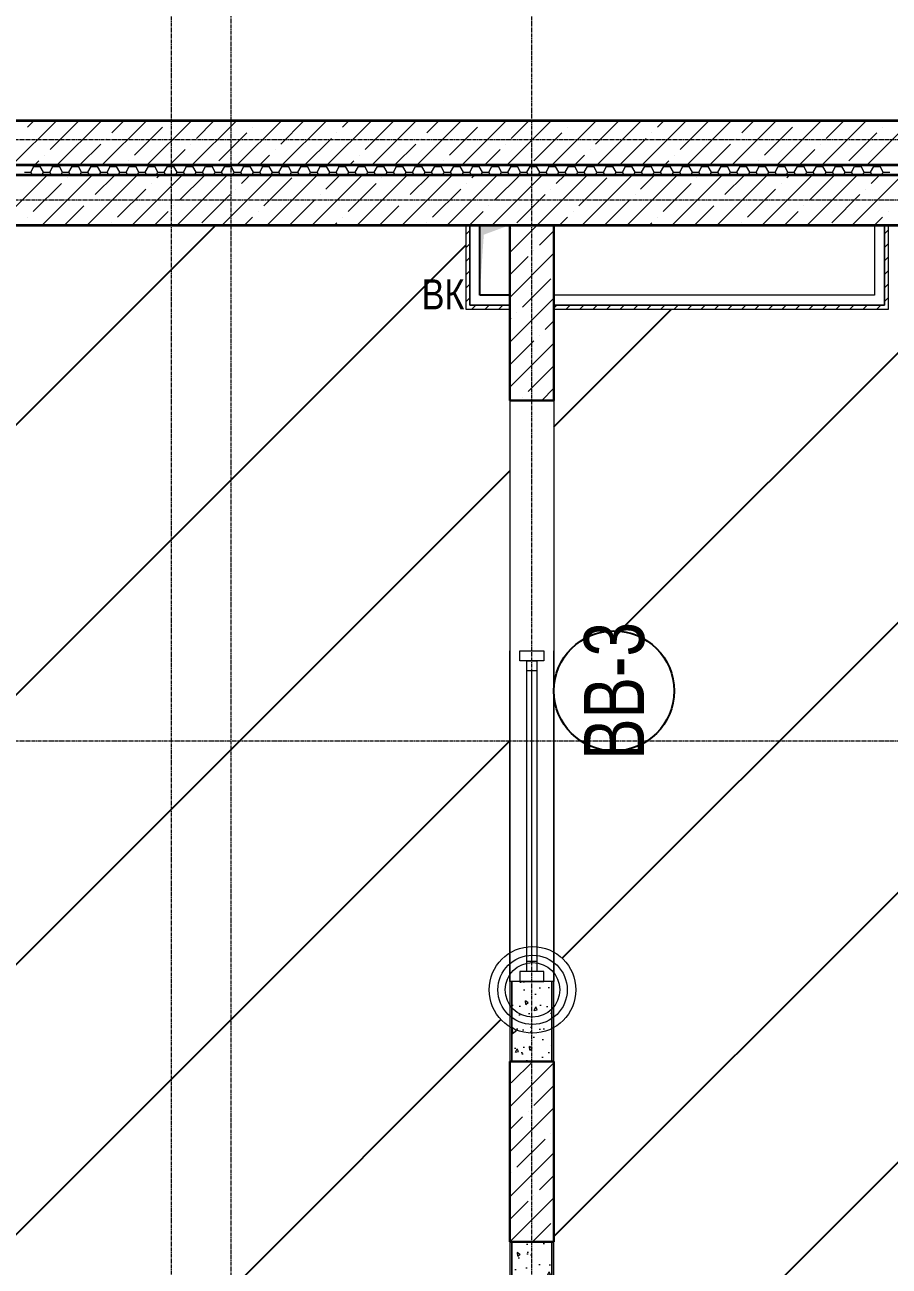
# Model space of a CAD drawing. Header units: millimetres. Extents: x 538266 to 1167394, y 114608 to 637157.
# Drawn here: x 834508 to 838821, y 180992 to 187188 of the extents above; entities that cross this region are included whole.
import ezdxf
from ezdxf.enums import TextEntityAlignment as Align

# ---------------------------------------------------------------- set-up
doc = ezdxf.new("R2010")
doc.units = ezdxf.units.MM
doc.linetypes.add('CENTER2', pattern=[28.575, 19.05, -3.175, 3.175, -3.175])
doc.linetypes.add('HIDDEN2', pattern=[4.7625, 3.175, -1.5875])
doc.layers.get('Defpoints').update_dxf_attribs({"color": 140})
for name, color, linetype, lineweight in [('АР_Витраж', 4, 'Continuous', 13), ('АР_Витраж марка', 140, 'Continuous', 9), ('АР_Колонны', 70, 'Continuous', 30), ('АР_Стены ГКЛ', 1, 'Continuous', 15), ('АР_Стены ЖБ', 7, 'Continuous', 35), ('АР_Стены ПЕНОблок', 52, 'Continuous', 20), ('АР_Стены_дефшов', 4, 'Continuous', 0), ('АР_Тонкая', 254, 'Continuous', 5), ('АР_Штриховка', 8, 'Continuous', 0), ('ВК_Шахты', 5, 'Continuous', 9)]:
    doc.layers.add(name, color=color, linetype=linetype, lineweight=lineweight)
doc.layers.add('АР_Делит', color=120, linetype='Continuous', lineweight=0, plot=False)
doc.layers.add('РД_Проем', color=230, linetype='Continuous', lineweight=0, plot=False)
doc.layers.add('РД_Витраж_вн', color=7, linetype='Continuous', true_color=0x148aff)
doc.layers.add('РД_Оси_100', color=7, linetype='Continuous', lineweight=0, true_color=0x525252)
doc.layers.add('РД_проем_инж перемыч_фахверк', color=7, linetype='Continuous', lineweight=18, true_color=0xff1f1f)
doc.layers.add('ФВ-5', color=7, linetype='Continuous')
doc.styles.add('Arial_09', font='ARIALN.TTF', dxfattribs={"width": 0.9})
doc.styles.add('style1', font='ARIALN.TTF')
pattern_1 = [(45, (602274.53, 0), (-33.67596, 33.67596), [])]

# ---------------------------------------------------------------- blocks, each defined once
blk = doc.blocks.new('МаркаВитража1')
at = {"layer": 'Defpoints'}
blk.add_circle((0, 0), 3, dxfattribs=at)
at = {"color": 0, "linetype": 'ByBlock', "lineweight": -2, "style": 'Arial_09', "width": 0.9}
blk.add_attdef('АР-ОКНО:НАИМЕНОВАНИЕ', text='', height=3, dxfattribs=at).set_placement((0, 0), align=Align.MIDDLE)
blk = doc.blocks.new('2_этаж')
at = {"layer": 'АР_Стены ГКЛ', "linetype": 'Continuous', "lineweight": 0, "true_color": 0x000000}
h = blk.add_hatch(dxfattribs=at)
h.set_pattern_fill('ANSI31', color=18, scale=15, style=0)
h.set_pattern_definition([(45, (602274.53, 0), (-33.67596, 33.67596), [])])
h.paths.add_polyline_path([(680343.6, 185768.2), (680363.6, 185788.2), (680363.6, 186188.1), (680343.6, 186188.1)], flags=0)
h = blk.add_hatch(dxfattribs=at)
h.set_pattern_fill('ANSI31', color=18, scale=15, angle=-360, style=0)
h.set_pattern_definition([(45, (602274.53, 3e-11), (-33.67596, 33.67596), [])])
h.paths.add_polyline_path([(682453.6, 186188.2), (682433.6, 186188.2), (682433.6, 185788.2), (682453.6, 185768.2)], flags=0)
h = blk.add_hatch(dxfattribs=at)
h.set_pattern_fill('ANSI31', color=18, scale=15, angle=360, style=0)
h.set_pattern_definition(pattern_1)
h.paths.add_polyline_path([(680563.6, 185768.2), (680563.6, 185788.2), (680363.6, 185788.2), (680343.6, 185768.2)], flags=0)
h = blk.add_hatch(dxfattribs=at)
h.set_pattern_fill('ANSI31', color=18, scale=15, angle=360, style=0)
h.set_pattern_definition(pattern_1)
h.paths.add_polyline_path([(682453.6, 185768.2), (682433.6, 185788.2), (680783.6, 185788.2), (680783.6, 185768.2)], flags=0)
at = {"layer": 'АР_Штриховка', "linetype": 'Continuous', "lineweight": 0, "true_color": 0x000000}
h = blk.add_hatch(dxfattribs=at)
h.set_pattern_fill('AR-CONC', color=18, angle=45, style=0)
h.set_pattern_definition([(95, (602274.53, 3e-11), (140.09465, 117.55338), [19.05, -209.55]), (40, (602274.53, 3e-11), (-160.01845, 110.17673), [15.24, -167.64058]), (145.45144, (602286.2, 9.8), (-19.9238, 227.7301), [16.19001, -178.09024]), (91.1842, (602238.6, 35.92), (221.41024, 161.95341), [28.575, -314.325]), (141.63556, (602257.06, 49.42), (-7.08662, 342.82676), [24.28502, -267.1356]), (36.18415, (602238.6, 35.92), (-7.0866, 342.82676), [22.85997, -251.45973]), (66, (602265.55, 44.9), (179.51998, 34.89515), [19.05, -209.55]), (11, (602265.55, 44.9), (-86.53993, 173.9412), [15.24, -167.64]), (116.45145, (602280.51, 47.81), (92.98005, 208.83634), [16.19001, -178.08994]), (82.5, (602274.53, 3e-11), (-57.60547, 61.973414), [0, -165.608, 0, -170.18, 0, -168.275]), (52.5, (602274.53, 3e-11), (-23.589727, 118.087), [0, -97.028, 0, -161.798, 0, -64.135]), (12.5, (602234.48, -40.05), (99.927863, 91.826196), [0, -63.5, 0, -198.12, 0, -262.89]), (2.5, (602216.52, -58.01), (86.763904, 122.72239), [0, -82.55, 0, -131.572, 0, -186.69])])
h.paths.add_polyline_path([(680573.6, 182013.2), (680773.6, 182013.2), (680773.6, 182413.2), (680573.6, 182413.2)], flags=0)
h.paths.add_polyline_path([(680573.6, 185313.2), (680773.6, 185313.2), (680773.6, 185314.2), (680573.6, 185314.2)], flags=0)
h = blk.add_hatch(dxfattribs=at)
h.set_pattern_fill('AR-CONC', color=18, angle=45, style=0)
h.set_pattern_definition([(95, (602274.53, -3e-11), (140.09465, 117.55338), [19.05, -209.55]), (40, (602274.53, -3e-11), (-160.01845, 110.17673), [15.24, -167.64058]), (145.45144, (602286.2, 9.8), (-19.9238, 227.7301), [16.19001, -178.09024]), (91.1842, (602238.6, 35.92), (221.41024, 161.95341), [28.575, -314.325]), (141.63556, (602257.06, 49.42), (-7.0866, 342.82676), [24.28502, -267.1356]), (36.18415, (602238.6, 35.92), (-7.0866, 342.82676), [22.85997, -251.45973]), (66, (602265.55, 44.9), (179.51998, 34.89515), [19.05, -209.55]), (11, (602265.55, 44.9), (-86.53993, 173.9412), [15.24, -167.64]), (116.45145, (602280.51, 47.81), (92.98005, 208.83634), [16.19001, -178.08994]), (82.5, (602274.53, -3e-11), (-57.60547, 61.973414), [0, -165.608, 0, -170.18, 0, -168.275]), (52.5, (602274.53, -3e-11), (-23.589727, 118.087), [0, -97.028, 0, -161.798, 0, -64.135]), (12.5, (602234.48, -40.05), (99.927863, 91.826196), [0, -63.5, 0, -198.12, 0, -262.89]), (2.5, (602216.52, -58.01), (86.763904, 122.72239), [0, -82.55, 0, -131.572, 0, -186.69])])
h.paths.add_polyline_path([(680573.6, 177613.2), (680773.6, 177613.2), (680773.6, 181113.2), (680573.6, 181113.2)], flags=0)
at = {"color": 18, "linetype": 'Continuous', "true_color": 0x000000}
for p, q in [((680413.6, 185838.2), (680413.6, 186188.2)), ((680413.6, 186188.2), (680563.6, 186188.2)), ((680413.6, 185838.2), (680413.6, 186188.2)), ((680413.6, 186188.2), (680563.6, 186188.2)), ((680563.6, 186188.2), (680563.6, 185838.2)), ((680563.6, 186188.2), (680563.6, 185838.2)), ((680563.6, 185838.2), (680413.6, 185838.2)), ((680563.6, 185838.2), (680413.6, 185838.2))]:
    blk.add_line(p, q, dxfattribs=at)
blk.add_solid([(680413.6, 185838.2), (680413.6, 186188.2), (680433.8, 186140.4), (680563.6, 186188.2)], dxfattribs=at)
blk.add_solid([(680413.6, 185838.2), (680413.6, 186188.2), (680433.8, 186140.4), (680563.6, 186188.2)], dxfattribs=at)
at = {"layer": 'АР_Витраж', "color": 18, "linetype": 'Continuous', "lineweight": 5, "true_color": 0x000000}
for p, q in [((680563.6, 182413.2), (680563.6, 184063.2)), ((680783.6, 182413.2), (680783.6, 184063.2))]:
    blk.add_line(p, q, dxfattribs=at)
at = {"layer": 'АР_Витраж', "color": 18, "linetype": 'Continuous', "lineweight": 15, "true_color": 0x000000}
for p, q in [((680698.6, 183963.2), (680648.6, 183963.2)), ((680673.6, 182513.2), (680673.6, 183963.2)), ((680698.6, 182513.2), (680648.6, 182513.2))]:
    blk.add_line(p, q, dxfattribs=at)
for points in [[(680613.6, 184013.2), (680613.6, 184063.2), (680733.6, 184063.2), (680733.6, 184013.2)], [(680698.6, 182463.2), (680648.6, 182463.2), (680648.6, 184013.2), (680698.6, 184013.2)], [(680613.6, 182463.2), (680613.6, 182413.2), (680733.6, 182413.2), (680733.6, 182463.2)]]:
    blk.add_lwpolyline(points, close=True, dxfattribs=at)
at = {"layer": 'АР_Делит', "color": 18, "true_color": 0x000000}
for radius in [216.3, 173, 136.2]:
    blk.add_circle((680677, 182371.3), radius, dxfattribs=at)
at = {"layer": 'АР_Колонны', "color": 18, "linetype": 'HIDDEN2', "lineweight": 25, "true_color": 0x000000}
for p, q in [((680563.6, 186188.2), (680783.6, 186188.2)), ((680563.6, 185313.2), (680563.6, 186188.2)), ((680783.6, 186188.2), (680783.6, 185313.2)), ((680783.6, 185313.2), (680563.6, 185313.2)), ((680563.6, 182013.2), (680783.6, 182013.2)), ((680563.6, 181113.2), (680563.6, 182013.2)), ((680783.6, 182013.2), (680783.6, 181113.2)), ((680783.6, 181113.2), (680563.6, 181113.2))]:
    blk.add_line(p, q, dxfattribs=at)
at = {"layer": 'АР_Колонны', "color": 18, "linetype": 'Continuous', "lineweight": 15, "true_color": 0x000000}
for p, q in [((680783.6, 186188.2), (680563.6, 186188.2)), ((680563.6, 186188.2), (680563.6, 185313.2)), ((680783.6, 186188.2), (680563.6, 186188.2)), ((680563.6, 186188.2), (680563.6, 185313.2)), ((680783.6, 185313.2), (680783.6, 186188.2)), ((680783.6, 185313.2), (680783.6, 186188.2)), ((680563.6, 185313.2), (680783.6, 185313.2)), ((680563.6, 185313.2), (680783.6, 185313.2)), ((680783.6, 182013.2), (680563.6, 182013.2)), ((680563.6, 182013.2), (680563.6, 181113.2)), ((680783.6, 182013.2), (680563.6, 182013.2)), ((680563.6, 182013.2), (680563.6, 181113.2)), ((680783.6, 181113.2), (680783.6, 182013.2)), ((680783.6, 181113.2), (680783.6, 182013.2)), ((680563.6, 181113.2), (680783.6, 181113.2)), ((680563.6, 181113.2), (680783.6, 181113.2))]:
    blk.add_line(p, q, dxfattribs=at)
at = {"layer": 'АР_Стены ГКЛ', "color": 18, "linetype": 'Continuous', "lineweight": 5, "true_color": 0x000000}
for p, q in [((680363.6, 186188.1), (680343.6, 186188.1)), ((680343.6, 186188.1), (680343.6, 185768.2)), ((680413.6, 186188.1), (680363.6, 186188.1)), ((680363.6, 186188.1), (680363.6, 185788.2)), ((680363.6, 185788.2), (680363.6, 186188.1)), ((680413.6, 185838.2), (680413.6, 186188.1)), ((682433.6, 186188.2), (682383.6, 186188.2)), ((682383.6, 186188.2), (682383.6, 185838.2)), ((682433.6, 185788.2), (682433.6, 186188.2)), ((682453.6, 186188.2), (682433.6, 186188.2)), ((682433.6, 186188.2), (682433.6, 185788.2)), ((682453.6, 185768.2), (682453.6, 186188.2)), ((680563.6, 185838.2), (680413.6, 185838.2)), ((680563.6, 185788.2), (680563.6, 185838.2)), ((682383.6, 185838.2), (680783.6, 185838.2)), ((680783.6, 185838.2), (680783.6, 185788.2)), ((680343.6, 185768.2), (680563.6, 185768.2)), ((680363.6, 185788.2), (680563.6, 185788.2)), ((680563.6, 185788.2), (680363.6, 185788.2)), ((680563.6, 185768.2), (680563.6, 185788.2)), ((680783.6, 185788.2), (682433.6, 185788.2)), ((682433.6, 185788.2), (680783.6, 185788.2)), ((680783.6, 185788.2), (680783.6, 185768.2)), ((680783.6, 185768.2), (682453.6, 185768.2))]:
    blk.add_line(p, q, dxfattribs=at)
at = {"layer": 'АР_Стены ЖБ', "color": 18, "linetype": 'Continuous', "lineweight": 35, "true_color": 0x000000}
for p, q in [((685378.6, 186708.2), (672773.6, 186708.2)), ((672773.6, 186488.2), (685598.6, 186488.2)), ((685648.6, 186438.2), (672773.6, 186438.2)), ((672773.6, 186188.2), (685898.6, 186188.2))]:
    blk.add_line(p, q, dxfattribs=at)
at = {"layer": 'АР_Стены ЖБ', "color": 18, "linetype": 'Continuous', "lineweight": 30, "true_color": 0x000000}
for p, q in [((680783.6, 186188.2), (680563.6, 186188.2)), ((680563.6, 186188.2), (680563.6, 185313.2)), ((680783.6, 185313.2), (680783.6, 186188.2)), ((680563.6, 185313.2), (680783.6, 185313.2)), ((680783.6, 182013.2), (680563.6, 182013.2)), ((680563.6, 182013.2), (680563.6, 181113.2)), ((680783.6, 181113.2), (680783.6, 182013.2)), ((680563.6, 181113.2), (680783.6, 181113.2))]:
    blk.add_line(p, q, dxfattribs=at)
at = {"layer": 'АР_Стены ПЕНОблок', "color": 18, "linetype": 'Continuous', "lineweight": 20, "true_color": 0x000000}
for p, q in [((680773.6, 185314.2), (680573.6, 185314.2)), ((680573.6, 185314.2), (680573.6, 185313.2)), ((680573.6, 185313.2), (680773.6, 185313.2)), ((680773.6, 185313.2), (680773.6, 185314.2)), ((680773.6, 182413.2), (680573.6, 182413.2)), ((680573.6, 182413.2), (680573.6, 182013.2)), ((680773.6, 182013.2), (680773.6, 182413.2)), ((680573.6, 182013.2), (680773.6, 182013.2)), ((680773.6, 181113.2), (680573.6, 181113.2)), ((680573.6, 181113.2), (680573.6, 177613.2)), ((680773.6, 177613.2), (680773.6, 181113.2))]:
    blk.add_line(p, q, dxfattribs=at)
at = {"layer": 'АР_Стены_дефшов', "color": 18, "linetype": 'Continuous', "lineweight": 0, "true_color": 0x000000}
for p, q in [((685598.6, 186488.2), (672973.6, 186488.2)), ((672973.6, 186438.2), (685648.6, 186438.2))]:
    blk.add_line(p, q, dxfattribs=at)
at = {"layer": 'АР_Тонкая', "color": 18, "linetype": 'Continuous', "lineweight": 0, "true_color": 0x000000}
for p, q in [((680573.6, 185314.2), (680563.6, 185314.2)), ((680563.6, 185314.2), (680563.6, 185313.2)), ((680563.6, 185313.2), (680573.6, 185313.2)), ((680573.6, 185313.2), (680573.6, 185314.2)), ((680783.6, 185314.2), (680773.6, 185314.2)), ((680773.6, 185314.2), (680773.6, 185313.2)), ((680773.6, 185313.2), (680783.6, 185313.2)), ((680783.6, 185313.2), (680783.6, 185314.2)), ((680573.6, 182413.2), (680563.6, 182413.2)), ((680563.6, 182413.2), (680563.6, 182013.2)), ((680573.6, 182013.2), (680573.6, 182413.2)), ((680783.6, 182413.2), (680773.6, 182413.2)), ((680773.6, 182413.2), (680773.6, 182013.2)), ((680783.6, 182013.2), (680783.6, 182413.2)), ((680563.6, 182013.2), (680573.6, 182013.2)), ((680773.6, 182013.2), (680783.6, 182013.2)), ((680573.6, 181113.2), (680563.6, 181113.2)), ((680563.6, 181113.2), (680563.6, 177613.2)), ((680573.6, 177613.2), (680573.6, 181113.2)), ((680783.6, 181113.2), (680773.6, 181113.2)), ((680773.6, 181113.2), (680773.6, 177613.2)), ((680783.6, 177613.2), (680783.6, 181113.2))]:
    blk.add_line(p, q, dxfattribs=at)
at = {"layer": 'АР_Штриховка', "color": 18, "linetype": 'Continuous', "lineweight": 5, "true_color": 0x000000}
for p, q in [((678081.1, 186488.2), (678301.1, 186708.2)), ((678157.7, 186677.1), (678188.9, 186708.2)), ((678269.9, 186564.8), (678410.3, 186705.1)), ((678305.6, 186488.2), (678525.6, 186708.2)), ((678530.1, 186488.2), (678750.1, 186708.2)), ((678578.6, 186649), (678637.9, 186708.2)), ((678754.6, 186488.2), (678974.6, 186708.2)), ((678859.3, 186705.1), (678859.3, 186705.1)), ((678979.1, 186488.2), (679199.1, 186708.2)), ((678999.6, 186620.9), (679086.9, 186708.2)), ((679203.7, 186488.2), (679423.7, 186708.2)), ((679308.3, 186705.1), (679311.4, 186708.2)), ((679420.5, 186592.9), (679535.9, 186708.2)), ((679428.2, 186488.2), (679648.2, 186708.2)), ((679652.7, 186488.2), (679872.7, 186708.2)), ((679729.2, 186677.1), (679760.4, 186708.2)), ((679841.5, 186564.8), (679981.8, 186705.1)), ((679877.2, 186488.2), (680097.2, 186708.2)), ((680101.7, 186488.2), (680321.7, 186708.2)), ((680150.2, 186649), (680209.4, 186708.2)), ((680326.2, 186488.2), (680546.2, 186708.2)), ((680430.8, 186705.1), (680430.8, 186705.1)), ((680550.7, 186488.2), (680770.7, 186708.2)), ((680571.1, 186620.9), (680658.4, 186708.2)), ((680775.2, 186488.2), (680995.2, 186708.2)), ((680879.8, 186705.1), (680882.9, 186708.2)), ((680992.1, 186592.9), (681107.5, 186708.2)), ((680999.7, 186488.2), (681219.7, 186708.2)), ((681224.2, 186488.2), (681444.2, 186708.2)), ((681300.8, 186677.1), (681332, 186708.2)), ((681413, 186564.8), (681553.4, 186705.1)), ((681448.7, 186488.2), (681668.7, 186708.2)), ((681673.2, 186488.2), (681893.2, 186708.2)), ((681721.7, 186649), (681781, 186708.2)), ((681897.7, 186488.2), (682117.7, 186708.2)), ((682002.4, 186705.1), (682002.4, 186705.1)), ((682122.2, 186488.2), (682342.2, 186708.2)), ((682142.7, 186620.9), (682230, 186708.2)), ((682346.7, 186488.2), (682566.7, 186708.2)), ((682451.4, 186705.1), (682454.5, 186708.2)), ((678550.6, 186620.9), (678550.6, 186620.9)), ((678690.9, 186536.8), (678831.2, 186677.1)), ((679111.8, 186508.7), (679252.2, 186649)), ((679280.2, 186677.1), (679280.2, 186677.1)), ((679540.4, 186488.2), (679673.1, 186620.9)), ((679701.2, 186649), (679701.2, 186649)), ((680122.1, 186620.9), (680122.1, 186620.9)), ((680262.4, 186536.8), (680402.8, 186677.1)), ((680683.4, 186508.7), (680823.7, 186649)), ((680851.8, 186677.1), (680851.8, 186677.1)), ((681112, 186488.2), (681244.7, 186620.9)), ((681272.7, 186649), (681272.7, 186649)), ((681693.7, 186620.9), (681693.7, 186620.9)), ((681834, 186536.8), (681974.3, 186677.1)), ((682254.9, 186508.7), (682395.3, 186649)), ((682423.3, 186677.1), (682423.3, 186677.1)), ((678417.9, 186488.2), (678522.5, 186592.9)), ((678866.9, 186488.2), (678943.5, 186564.8)), ((678971.5, 186592.9), (678971.5, 186592.9)), ((679392.5, 186564.8), (679392.5, 186564.8)), ((679989.4, 186488.2), (680094.1, 186592.9)), ((680438.4, 186488.2), (680515, 186564.8)), ((680543.1, 186592.9), (680543.1, 186592.9)), ((680964, 186564.8), (680964, 186564.8)), ((681561, 186488.2), (681665.6, 186592.9)), ((682010, 186488.2), (682086.6, 186564.8)), ((682114.6, 186592.9), (682114.6, 186592.9)), ((678193.4, 186488.2), (678213.8, 186508.7)), ((678241.9, 186536.8), (678241.9, 186536.8)), ((678662.8, 186508.7), (678662.8, 186508.7)), ((679315.9, 186488.2), (679364.4, 186536.8)), ((679764.9, 186488.2), (679785.4, 186508.7)), ((679813.4, 186536.8), (679813.4, 186536.8)), ((680234.4, 186508.7), (680234.4, 186508.7)), ((680887.5, 186488.2), (680936, 186536.8)), ((681336.5, 186488.2), (681356.9, 186508.7)), ((681385, 186536.8), (681385, 186536.8)), ((681805.9, 186508.7), (681805.9, 186508.7)), ((678005.6, 186188.2), (678255.6, 186438.2)), ((678230.1, 186188.2), (678480.1, 186438.2)), ((678454.6, 186188.2), (678704.6, 186438.2)), ((678494.5, 186340.3), (678592.4, 186438.2)), ((678679.1, 186188.2), (678929.1, 186438.2)), ((678803.1, 186424.5), (678816.9, 186438.2)), ((678903.7, 186188.2), (679153.7, 186438.2)), ((678915.4, 186312.3), (679041.4, 186438.2)), ((679128.2, 186188.2), (679378.2, 186438.2)), ((679224.1, 186396.4), (679265.9, 186438.2)), ((679352.7, 186188.2), (679602.7, 186438.2)), ((679577.2, 186188.2), (679827.2, 186438.2)), ((679645, 186368.4), (679714.9, 186438.2)), ((679801.7, 186188.2), (680051.7, 186438.2)), ((680026.2, 186188.2), (680276.2, 186438.2)), ((680066, 186340.3), (680163.9, 186438.2)), ((680250.7, 186188.2), (680500.7, 186438.2)), ((680374.7, 186424.5), (680388.4, 186438.2)), ((680475.2, 186188.2), (680725.2, 186438.2)), ((680486.9, 186312.3), (680612.9, 186438.2)), ((680699.7, 186188.2), (680949.7, 186438.2)), ((680795.6, 186396.4), (680837.5, 186438.2)), ((680924.2, 186188.2), (681174.2, 186438.2)), ((681148.7, 186188.2), (681398.7, 186438.2)), ((681216.6, 186368.4), (681286.5, 186438.2)), ((681373.2, 186188.2), (681623.2, 186438.2)), ((681597.7, 186188.2), (681847.7, 186438.2)), ((681637.5, 186340.3), (681735.5, 186438.2)), ((681822.2, 186188.2), (682072.2, 186438.2)), ((681946.2, 186424.5), (681960, 186438.2)), ((682046.7, 186188.2), (682296.7, 186438.2)), ((682058.5, 186312.3), (682184.5, 186438.2)), ((682271.3, 186188.2), (682521.3, 186438.2)), ((682367.2, 186396.4), (682409, 186438.2)), ((678185.8, 186256.1), (678326.1, 186396.4)), ((678354.1, 186424.5), (678354.1, 186424.5)), ((678775.1, 186396.4), (678775.1, 186396.4)), ((679336.4, 186284.2), (679476.7, 186424.5)), ((679757.3, 186256.1), (679897.6, 186396.4)), ((679925.7, 186424.5), (679925.7, 186424.5)), ((680346.6, 186396.4), (680346.6, 186396.4)), ((680907.9, 186284.2), (681048.2, 186424.5)), ((681328.8, 186256.1), (681469.2, 186396.4)), ((681497.2, 186424.5), (681497.2, 186424.5)), ((681918.2, 186396.4), (681918.2, 186396.4)), ((678466.4, 186312.3), (678466.4, 186312.3)), ((678606.7, 186228.1), (678747, 186368.4)), ((679027.7, 186200), (679168, 186340.3)), ((679196, 186368.4), (679196, 186368.4)), ((679464.9, 186188.2), (679588.9, 186312.3)), ((679617, 186340.3), (679617, 186340.3)), ((680037.9, 186312.3), (680037.9, 186312.3)), ((680178.3, 186228.1), (680318.6, 186368.4)), ((680599.2, 186200), (680739.5, 186340.3)), ((680767.6, 186368.4), (680767.6, 186368.4)), ((681036.5, 186188.2), (681160.5, 186312.3)), ((681188.5, 186340.3), (681188.5, 186340.3)), ((681609.5, 186312.3), (681609.5, 186312.3)), ((681749.8, 186228.1), (681890.1, 186368.4)), ((682170.7, 186200), (682311.1, 186340.3)), ((682339.1, 186368.4), (682339.1, 186368.4)), ((678342.4, 186188.2), (678438.3, 186284.2)), ((678791.4, 186188.2), (678859.3, 186256.1)), ((678887.3, 186284.2), (678887.3, 186284.2)), ((679308.3, 186256.1), (679308.3, 186256.1)), ((679913.9, 186188.2), (680009.9, 186284.2)), ((680362.9, 186188.2), (680430.8, 186256.1)), ((680458.9, 186284.2), (680458.9, 186284.2)), ((680879.8, 186256.1), (680879.8, 186256.1)), ((681485.5, 186188.2), (681581.4, 186284.2)), ((681934.5, 186188.2), (682002.4, 186256.1)), ((682030.4, 186284.2), (682030.4, 186284.2)), ((682451.4, 186256.1), (682451.4, 186256.1)), ((678157.7, 186228.1), (678157.7, 186228.1)), ((678578.6, 186200), (678578.6, 186200)), ((679240.4, 186188.2), (679280.2, 186228.1)), ((679689.4, 186188.2), (679701.2, 186200)), ((679729.2, 186228.1), (679729.2, 186228.1)), ((680150.2, 186200), (680150.2, 186200)), ((680563.6, 186052.1), (680699.7, 186188.2)), ((680812, 186188.2), (680851.8, 186228.1)), ((681261, 186188.2), (681272.7, 186200)), ((681300.8, 186228.1), (681300.8, 186228.1)), ((681721.7, 186200), (681721.7, 186200)), ((682383.5, 186188.2), (682423.3, 186228.1)), ((680571.1, 186171.9), (680571.1, 186171.9)), ((680711.5, 186087.7), (680783.6, 186159.9)), ((680563.6, 185827.6), (680783.6, 186047.6)), ((680563.6, 185939.9), (680655.3, 186031.6)), ((680683.4, 186059.7), (680683.4, 186059.7)), ((680627.3, 185779), (680767.6, 185919.4)), ((680563.6, 185603.1), (680783.6, 185823.1)), ((680599.2, 185751), (680599.2, 185751)), ((680563.6, 185715.4), (680571.1, 185722.9)), ((680739.5, 185666.8), (680783.6, 185710.8)), ((680711.5, 185638.7), (680711.5, 185638.7)), ((680563.6, 185490.8), (680683.4, 185610.7)), ((680563.6, 185378.6), (680783.6, 185598.6)), ((680655.3, 185358.1), (680783.6, 185486.3)), ((680627.3, 185330), (680627.3, 185330)), ((680722.7, 185313.2), (680783.6, 185374.1)), ((680563.6, 182011), (680565.8, 182013.2)), ((680563.6, 181786.5), (680783.6, 182006.5)), ((680571.1, 181906.3), (680678.1, 182013.2)), ((680683.4, 181794.1), (680783.6, 181894.2)), ((680563.6, 181562), (680783.6, 181782)), ((680563.6, 181674.2), (680627.3, 181737.9)), ((680655.3, 181766), (680655.3, 181766)), ((680599.2, 181485.4), (680739.5, 181625.7)), ((680767.6, 181653.7), (680767.6, 181653.7)), ((680563.6, 181337.5), (680783.6, 181557.5)), ((680571.1, 181457.3), (680571.1, 181457.3)), ((680711.5, 181373.1), (680783.6, 181445.2)), ((680563.6, 181225.2), (680655.3, 181317)), ((680563.8, 181113.2), (680783.6, 181333)), ((680683.4, 181345), (680683.4, 181345)), ((680676.1, 181113.2), (680767.6, 181204.7))]:
    blk.add_line(p, q, dxfattribs=at)
at = {"layer": 'АР_Штриховка', "color": 18, "linetype": 'Continuous', "lineweight": 0, "true_color": 0x000000}
for p, q in [((678141.2, 186452.5), (678172.9, 186452.5)), ((678172.9, 186452.5), (678188.8, 186480)), ((678181.1, 186438.2), (678172.9, 186452.5)), ((678188.8, 186480), (678184, 186488.2)), ((678188.8, 186480), (678220.5, 186480)), ((678220.5, 186480), (678225.3, 186488.2)), ((678236.4, 186452.5), (678220.5, 186480)), ((678228.2, 186438.2), (678236.4, 186452.5)), ((678236.4, 186452.5), (678268.2, 186452.5)), ((678268.2, 186452.5), (678284, 186480)), ((678276.4, 186438.2), (678268.2, 186452.5)), ((678284, 186480), (678279.2, 186488.2)), ((678284, 186480), (678315.8, 186480)), ((678315.8, 186480), (678320.6, 186488.2)), ((678331.7, 186452.5), (678315.8, 186480)), ((678323.5, 186438.2), (678331.7, 186452.5)), ((678331.7, 186452.5), (678363.4, 186452.5)), ((678363.4, 186452.5), (678379.3, 186480)), ((678371.6, 186438.2), (678363.4, 186452.5)), ((678379.3, 186480), (678374.5, 186488.2)), ((678379.3, 186480), (678411, 186480)), ((678411, 186480), (678415.8, 186488.2)), ((678426.9, 186452.5), (678411, 186480)), ((678418.7, 186438.2), (678426.9, 186452.5)), ((678426.9, 186452.5), (678458.7, 186452.5)), ((678458.7, 186452.5), (678474.5, 186480)), ((678466.9, 186438.2), (678458.7, 186452.5)), ((678474.5, 186480), (678469.7, 186488.2)), ((678474.5, 186480), (678506.3, 186480)), ((678506.3, 186480), (678511.1, 186488.2)), ((678522.2, 186452.5), (678506.3, 186480)), ((678514, 186438.2), (678522.2, 186452.5)), ((678522.2, 186452.5), (678553.9, 186452.5)), ((678553.9, 186452.5), (678569.8, 186480)), ((678562.1, 186438.2), (678553.9, 186452.5)), ((678569.8, 186480), (678565, 186488.2)), ((678569.8, 186480), (678601.5, 186480)), ((678601.5, 186480), (678606.3, 186488.2)), ((678617.4, 186452.5), (678601.5, 186480)), ((678609.2, 186438.2), (678617.4, 186452.5)), ((678617.4, 186452.5), (678649.2, 186452.5)), ((678649.2, 186452.5), (678665, 186480)), ((678657.4, 186438.2), (678649.2, 186452.5)), ((678665, 186480), (678660.2, 186488.2)), ((678665, 186480), (678696.8, 186480)), ((678696.8, 186480), (678701.6, 186488.2)), ((678712.7, 186452.5), (678696.8, 186480)), ((678704.5, 186438.2), (678712.7, 186452.5)), ((678712.7, 186452.5), (678744.4, 186452.5)), ((678744.4, 186452.5), (678760.3, 186480)), ((678752.6, 186438.2), (678744.4, 186452.5)), ((678760.3, 186480), (678755.5, 186488.2)), ((678760.3, 186480), (678792, 186480)), ((678792, 186480), (678796.8, 186488.2)), ((678807.9, 186452.5), (678792, 186480)), ((678799.7, 186438.2), (678807.9, 186452.5)), ((678807.9, 186452.5), (678839.7, 186452.5)), ((678839.7, 186452.5), (678855.5, 186480)), ((678847.9, 186438.2), (678839.7, 186452.5)), ((678855.5, 186480), (678850.7, 186488.2)), ((678855.5, 186480), (678887.3, 186480)), ((678887.3, 186480), (678892.1, 186488.2)), ((678903.2, 186452.5), (678887.3, 186480)), ((678895, 186438.2), (678903.2, 186452.5)), ((678903.2, 186452.5), (678934.9, 186452.5)), ((678934.9, 186452.5), (678950.8, 186480)), ((678943.1, 186438.2), (678934.9, 186452.5)), ((678950.8, 186480), (678946, 186488.2)), ((678950.8, 186480), (678982.5, 186480)), ((678982.5, 186480), (678987.3, 186488.2)), ((678998.4, 186452.5), (678982.5, 186480)), ((678990.2, 186438.2), (678998.4, 186452.5)), ((678998.4, 186452.5), (679030.2, 186452.5)), ((679030.2, 186452.5), (679046, 186480)), ((679038.4, 186438.2), (679030.2, 186452.5)), ((679046, 186480), (679041.2, 186488.2)), ((679046, 186480), (679077.8, 186480)), ((679077.8, 186480), (679082.6, 186488.2)), ((679093.7, 186452.5), (679077.8, 186480)), ((679085.5, 186438.2), (679093.7, 186452.5)), ((679093.7, 186452.5), (679125.4, 186452.5)), ((679125.4, 186452.5), (679141.3, 186480)), ((679133.6, 186438.2), (679125.4, 186452.5)), ((679141.3, 186480), (679136.5, 186488.2)), ((679141.3, 186480), (679173, 186480)), ((679173, 186480), (679177.8, 186488.2)), ((679188.9, 186452.5), (679173, 186480)), ((679180.7, 186438.2), (679188.9, 186452.5)), ((679188.9, 186452.5), (679220.7, 186452.5)), ((679220.7, 186452.5), (679236.5, 186480)), ((679228.9, 186438.2), (679220.7, 186452.5)), ((679236.5, 186480), (679231.7, 186488.2)), ((679236.5, 186480), (679268.3, 186480)), ((679268.3, 186480), (679273.1, 186488.2)), ((679284.2, 186452.5), (679268.3, 186480)), ((679276, 186438.2), (679284.2, 186452.5)), ((679284.2, 186452.5), (679315.9, 186452.5)), ((679315.9, 186452.5), (679331.8, 186480)), ((679324.1, 186438.2), (679315.9, 186452.5)), ((679331.8, 186480), (679327, 186488.2)), ((679331.8, 186480), (679363.5, 186480)), ((679363.5, 186480), (679368.3, 186488.2)), ((679379.4, 186452.5), (679363.5, 186480)), ((679371.2, 186438.2), (679379.4, 186452.5)), ((679379.4, 186452.5), (679411.2, 186452.5)), ((679411.2, 186452.5), (679427, 186480)), ((679419.4, 186438.2), (679411.2, 186452.5)), ((679427, 186480), (679422.2, 186488.2)), ((679427, 186480), (679458.8, 186480)), ((679458.8, 186480), (679463.6, 186488.2)), ((679474.7, 186452.5), (679458.8, 186480)), ((679466.5, 186438.2), (679474.7, 186452.5)), ((679474.7, 186452.5), (679506.4, 186452.5)), ((679506.4, 186452.5), (679522.3, 186480)), ((679514.6, 186438.2), (679506.4, 186452.5)), ((679522.3, 186480), (679517.5, 186488.2)), ((679522.3, 186480), (679554, 186480)), ((679554, 186480), (679558.8, 186488.2)), ((679569.9, 186452.5), (679554, 186480)), ((679561.7, 186438.2), (679569.9, 186452.5)), ((679569.9, 186452.5), (679601.7, 186452.5)), ((679601.7, 186452.5), (679617.5, 186480)), ((679609.9, 186438.2), (679601.7, 186452.5)), ((679617.5, 186480), (679612.7, 186488.2)), ((679617.5, 186480), (679649.3, 186480)), ((679649.3, 186480), (679654.1, 186488.2)), ((679665.2, 186452.5), (679649.3, 186480)), ((679657, 186438.2), (679665.2, 186452.5)), ((679665.2, 186452.5), (679696.9, 186452.5)), ((679696.9, 186452.5), (679712.8, 186480)), ((679705.1, 186438.2), (679696.9, 186452.5)), ((679712.8, 186480), (679708, 186488.2)), ((679712.8, 186480), (679744.5, 186480)), ((679744.5, 186480), (679749.3, 186488.2)), ((679760.4, 186452.5), (679744.5, 186480)), ((679752.2, 186438.2), (679760.4, 186452.5)), ((679760.4, 186452.5), (679792.2, 186452.5)), ((679792.2, 186452.5), (679808, 186480)), ((679800.4, 186438.2), (679792.2, 186452.5)), ((679808, 186480), (679803.2, 186488.2)), ((679808, 186480), (679839.8, 186480)), ((679839.8, 186480), (679844.6, 186488.2)), ((679855.7, 186452.5), (679839.8, 186480)), ((679847.5, 186438.2), (679855.7, 186452.5)), ((679855.7, 186452.5), (679887.4, 186452.5)), ((679887.4, 186452.5), (679903.3, 186480)), ((679895.6, 186438.2), (679887.4, 186452.5)), ((679903.3, 186480), (679898.5, 186488.2)), ((679903.3, 186480), (679935, 186480)), ((679935, 186480), (679939.8, 186488.2)), ((679950.9, 186452.5), (679935, 186480)), ((679942.7, 186438.2), (679950.9, 186452.5)), ((679950.9, 186452.5), (679982.7, 186452.5)), ((679982.7, 186452.5), (679998.5, 186480)), ((679990.9, 186438.2), (679982.7, 186452.5)), ((679998.5, 186480), (679993.7, 186488.2)), ((679998.5, 186480), (680030.3, 186480)), ((680030.3, 186480), (680035.1, 186488.2)), ((680046.2, 186452.5), (680030.3, 186480)), ((680038, 186438.2), (680046.2, 186452.5)), ((680046.2, 186452.5), (680077.9, 186452.5)), ((680077.9, 186452.5), (680093.8, 186480)), ((680086.1, 186438.2), (680077.9, 186452.5)), ((680093.8, 186480), (680089, 186488.2)), ((680093.8, 186480), (680125.5, 186480)), ((680125.5, 186480), (680130.3, 186488.2)), ((680141.4, 186452.5), (680125.5, 186480)), ((680133.2, 186438.2), (680141.4, 186452.5)), ((680141.4, 186452.5), (680173.2, 186452.5)), ((680173.2, 186452.5), (680189, 186480)), ((680181.4, 186438.2), (680173.2, 186452.5)), ((680189, 186480), (680184.2, 186488.2)), ((680189, 186480), (680220.8, 186480)), ((680220.8, 186480), (680225.6, 186488.2)), ((680236.7, 186452.5), (680220.8, 186480)), ((680228.5, 186438.2), (680236.7, 186452.5)), ((680236.7, 186452.5), (680268.4, 186452.5)), ((680268.4, 186452.5), (680284.3, 186480)), ((680276.6, 186438.2), (680268.4, 186452.5)), ((680284.3, 186480), (680279.5, 186488.2)), ((680284.3, 186480), (680316, 186480)), ((680316, 186480), (680320.8, 186488.2)), ((680331.9, 186452.5), (680316, 186480)), ((680323.7, 186438.2), (680331.9, 186452.5)), ((680331.9, 186452.5), (680363.7, 186452.5)), ((680363.7, 186452.5), (680379.5, 186480)), ((680371.9, 186438.2), (680363.7, 186452.5)), ((680379.5, 186480), (680374.7, 186488.2)), ((680379.5, 186480), (680411.3, 186480)), ((680411.3, 186480), (680416.1, 186488.2)), ((680427.2, 186452.5), (680411.3, 186480)), ((680419, 186438.2), (680427.2, 186452.5)), ((680427.2, 186452.5), (680458.9, 186452.5)), ((680458.9, 186452.5), (680474.8, 186480)), ((680467.1, 186438.2), (680458.9, 186452.5)), ((680474.8, 186480), (680470, 186488.2)), ((680474.8, 186480), (680506.5, 186480)), ((680506.5, 186480), (680511.3, 186488.2)), ((680522.4, 186452.5), (680506.5, 186480)), ((680514.2, 186438.2), (680522.4, 186452.5)), ((680522.4, 186452.5), (680554.2, 186452.5)), ((680554.2, 186452.5), (680570, 186480)), ((680562.4, 186438.2), (680554.2, 186452.5)), ((680570, 186480), (680565.2, 186488.2)), ((680570, 186480), (680601.8, 186480)), ((680601.8, 186480), (680606.6, 186488.2)), ((680617.7, 186452.5), (680601.8, 186480)), ((680609.5, 186438.2), (680617.7, 186452.5)), ((680617.7, 186452.5), (680649.4, 186452.5)), ((680649.4, 186452.5), (680665.3, 186480)), ((680657.6, 186438.2), (680649.4, 186452.5)), ((680665.3, 186480), (680660.5, 186488.2)), ((680665.3, 186480), (680697, 186480)), ((680697, 186480), (680701.8, 186488.2)), ((680712.9, 186452.5), (680697, 186480)), ((680704.7, 186438.2), (680712.9, 186452.5)), ((680712.9, 186452.5), (680744.7, 186452.5)), ((680744.7, 186452.5), (680760.5, 186480)), ((680752.9, 186438.2), (680744.7, 186452.5)), ((680760.5, 186480), (680755.7, 186488.2)), ((680760.5, 186480), (680792.3, 186480)), ((680792.3, 186480), (680797.1, 186488.2)), ((680808.2, 186452.5), (680792.3, 186480)), ((680800, 186438.2), (680808.2, 186452.5)), ((680808.2, 186452.5), (680839.9, 186452.5)), ((680839.9, 186452.5), (680855.8, 186480)), ((680848.1, 186438.2), (680839.9, 186452.5)), ((680855.8, 186480), (680851, 186488.2)), ((680855.8, 186480), (680887.5, 186480)), ((680887.5, 186480), (680892.3, 186488.2)), ((680903.4, 186452.5), (680887.5, 186480)), ((680895.2, 186438.2), (680903.4, 186452.5)), ((680903.4, 186452.5), (680935.2, 186452.5)), ((680935.2, 186452.5), (680951, 186480)), ((680943.4, 186438.2), (680935.2, 186452.5)), ((680951, 186480), (680946.2, 186488.2)), ((680951, 186480), (680982.8, 186480)), ((680982.8, 186480), (680987.6, 186488.2)), ((680998.7, 186452.5), (680982.8, 186480)), ((680990.5, 186438.2), (680998.7, 186452.5)), ((680998.7, 186452.5), (681030.4, 186452.5)), ((681030.4, 186452.5), (681046.3, 186480)), ((681038.6, 186438.2), (681030.4, 186452.5)), ((681046.3, 186480), (681041.5, 186488.2)), ((681046.3, 186480), (681078, 186480)), ((681078, 186480), (681082.8, 186488.2)), ((681093.9, 186452.5), (681078, 186480)), ((681085.7, 186438.2), (681093.9, 186452.5)), ((681093.9, 186452.5), (681125.7, 186452.5)), ((681125.7, 186452.5), (681141.5, 186480)), ((681133.9, 186438.2), (681125.7, 186452.5)), ((681141.5, 186480), (681136.7, 186488.2)), ((681141.5, 186480), (681173.3, 186480)), ((681173.3, 186480), (681178.1, 186488.2)), ((681189.2, 186452.5), (681173.3, 186480)), ((681181, 186438.2), (681189.2, 186452.5)), ((681189.2, 186452.5), (681220.9, 186452.5)), ((681220.9, 186452.5), (681236.8, 186480)), ((681229.1, 186438.2), (681220.9, 186452.5)), ((681236.8, 186480), (681232, 186488.2)), ((681236.8, 186480), (681268.5, 186480)), ((681268.5, 186480), (681273.3, 186488.2)), ((681284.4, 186452.5), (681268.5, 186480)), ((681276.2, 186438.2), (681284.4, 186452.5)), ((681284.4, 186452.5), (681316.2, 186452.5)), ((681316.2, 186452.5), (681332, 186480)), ((681324.4, 186438.2), (681316.2, 186452.5)), ((681332, 186480), (681327.2, 186488.2)), ((681332, 186480), (681363.8, 186480)), ((681363.8, 186480), (681368.6, 186488.2)), ((681379.7, 186452.5), (681363.8, 186480)), ((681371.5, 186438.2), (681379.7, 186452.5)), ((681379.7, 186452.5), (681411.4, 186452.5)), ((681411.4, 186452.5), (681427.3, 186480)), ((681419.6, 186438.2), (681411.4, 186452.5)), ((681427.3, 186480), (681422.5, 186488.2)), ((681427.3, 186480), (681459, 186480)), ((681459, 186480), (681463.8, 186488.2)), ((681474.9, 186452.5), (681459, 186480)), ((681466.7, 186438.2), (681474.9, 186452.5)), ((681474.9, 186452.5), (681506.7, 186452.5)), ((681506.7, 186452.5), (681522.5, 186480)), ((681514.9, 186438.2), (681506.7, 186452.5)), ((681522.5, 186480), (681517.7, 186488.2)), ((681522.5, 186480), (681554.3, 186480)), ((681554.3, 186480), (681559.1, 186488.2)), ((681570.2, 186452.5), (681554.3, 186480)), ((681562, 186438.2), (681570.2, 186452.5)), ((681570.2, 186452.5), (681601.9, 186452.5)), ((681601.9, 186452.5), (681617.8, 186480)), ((681610.1, 186438.2), (681601.9, 186452.5)), ((681617.8, 186480), (681613, 186488.2)), ((681617.8, 186480), (681649.5, 186480)), ((681649.5, 186480), (681654.3, 186488.2)), ((681665.4, 186452.5), (681649.5, 186480)), ((681657.2, 186438.2), (681665.4, 186452.5)), ((681665.4, 186452.5), (681697.2, 186452.5)), ((681697.2, 186452.5), (681713, 186480)), ((681705.4, 186438.2), (681697.2, 186452.5)), ((681713, 186480), (681708.2, 186488.2)), ((681713, 186480), (681744.8, 186480)), ((681744.8, 186480), (681749.6, 186488.2)), ((681760.7, 186452.5), (681744.8, 186480)), ((681752.5, 186438.2), (681760.7, 186452.5)), ((681760.7, 186452.5), (681792.4, 186452.5)), ((681792.4, 186452.5), (681808.3, 186480)), ((681800.6, 186438.2), (681792.4, 186452.5)), ((681808.3, 186480), (681803.5, 186488.2)), ((681808.3, 186480), (681840, 186480)), ((681840, 186480), (681844.8, 186488.2)), ((681855.9, 186452.5), (681840, 186480)), ((681847.7, 186438.2), (681855.9, 186452.5)), ((681855.9, 186452.5), (681887.7, 186452.5)), ((681887.7, 186452.5), (681903.5, 186480)), ((681895.9, 186438.2), (681887.7, 186452.5)), ((681903.5, 186480), (681898.7, 186488.2)), ((681903.5, 186480), (681935.3, 186480)), ((681935.3, 186480), (681940.1, 186488.2)), ((681951.2, 186452.5), (681935.3, 186480)), ((681943, 186438.2), (681951.2, 186452.5)), ((681951.2, 186452.5), (681982.9, 186452.5)), ((681982.9, 186452.5), (681998.8, 186480)), ((681991.1, 186438.2), (681982.9, 186452.5)), ((681998.8, 186480), (681994, 186488.2)), ((681998.8, 186480), (682030.5, 186480)), ((682030.5, 186480), (682035.3, 186488.2)), ((682046.4, 186452.5), (682030.5, 186480)), ((682038.2, 186438.2), (682046.4, 186452.5)), ((682046.4, 186452.5), (682078.2, 186452.5)), ((682078.2, 186452.5), (682094, 186480)), ((682086.4, 186438.2), (682078.2, 186452.5)), ((682094, 186480), (682089.2, 186488.2)), ((682094, 186480), (682125.8, 186480)), ((682125.8, 186480), (682130.6, 186488.2)), ((682141.7, 186452.5), (682125.8, 186480)), ((682133.5, 186438.2), (682141.7, 186452.5)), ((682141.7, 186452.5), (682173.4, 186452.5)), ((682173.4, 186452.5), (682189.3, 186480)), ((682181.6, 186438.2), (682173.4, 186452.5)), ((682189.3, 186480), (682184.5, 186488.2)), ((682189.3, 186480), (682221, 186480)), ((682221, 186480), (682225.8, 186488.2)), ((682236.9, 186452.5), (682221, 186480)), ((682228.7, 186438.2), (682236.9, 186452.5)), ((682236.9, 186452.5), (682268.7, 186452.5)), ((682268.7, 186452.5), (682284.5, 186480)), ((682276.9, 186438.2), (682268.7, 186452.5)), ((682284.5, 186480), (682279.7, 186488.2)), ((682284.5, 186480), (682316.3, 186480)), ((682316.3, 186480), (682321.1, 186488.2)), ((682332.2, 186452.5), (682316.3, 186480)), ((682324, 186438.2), (682332.2, 186452.5)), ((682332.2, 186452.5), (682363.9, 186452.5)), ((682363.9, 186452.5), (682379.8, 186480)), ((682372.1, 186438.2), (682363.9, 186452.5)), ((682379.8, 186480), (682375, 186488.2)), ((682379.8, 186480), (682411.5, 186480)), ((682411.5, 186480), (682416.3, 186488.2)), ((682427.4, 186452.5), (682411.5, 186480)), ((682419.2, 186438.2), (682427.4, 186452.5)), ((682427.4, 186452.5), (682459.2, 186452.5))]:
    blk.add_line(p, q, dxfattribs=at)
at = {"layer": 'РД_Витраж_вн', "color": 18, "linetype": 'Continuous', "lineweight": 15, "true_color": 0x000000}
for p, q in [((680563.6, 185313.2), (680563.6, 182413.2)), ((680783.6, 185313.2), (680783.6, 182413.2))]:
    blk.add_line(p, q, dxfattribs=at)
at = {"layer": 'РД_Проем', "color": 18, "linetype": 'Continuous', "lineweight": 15, "true_color": 0x000000}
for p, q in [((680563.6, 185313.2), (680563.6, 182413.2)), ((680783.6, 185313.2), (680783.6, 182413.2))]:
    blk.add_line(p, q, dxfattribs=at)
at = {"layer": 'РД_проем_инж перемыч_фахверк', "color": 18, "linetype": 'Continuous', "lineweight": 15, "true_color": 0x000000}
for p, q in [((680563.6, 185313.2), (680563.6, 182413.2)), ((680783.6, 185313.2), (680783.6, 182413.2))]:
    blk.add_line(p, q, dxfattribs=at)
at = {"layer": 'АР_Витраж марка', "color": 18, "linetype": 'Continuous', "lineweight": 15, "true_color": 0x000000, "xscale": 100, "yscale": 100, "zscale": 100, "rotation": 90.00000000000001}
blk.add_blockref('МаркаВитража1', (681083.6, 183863.2), dxfattribs=at).add_auto_attribs({'АР-ОКНО:НАИМЕНОВАНИЕ': 'ВВ-3'})
at = {"layer": 'Defpoints', "color": 18, "true_color": 0x000000, "style": 'style1'}
for p in [(677970.6, 219836.4), (678101.2, 211681.4)]:
    blk.add_attdef('АР-ПОМЕЩЕНИЕ:НАИМЕНОВАНИЕ', text='', height=100, dxfattribs=at).set_placement(p, align=Align.MIDDLE)
at = {"layer": 'ВК_Шахты', "color": 18, "true_color": 0x000000, "style": 'style1'}
blk.add_text('ВК', height=150, dxfattribs=at).set_placement((680123, 185767.4))
blk = doc.blocks.new('СОШ_2200_АР_ОСИ_М100_28.05.24')
at = {"layer": 'РД_Оси_100', "color": 251, "linetype": 'CENTER2', "true_color": 0x636466}
blk.add_line((29555, 61200), (-5954.958, 61200), dxfattribs=at)
for points in [[(5849.555, 139938.679), (6000, 139538.679), (6000, -6194.559)], [(6300, -6195.83), (6300, 139538.679), (6450, 139938.679)], [(7800, -6155), (7800, 139938.679)], [(29555, 64200), (-5454.958, 64200), (-5954.958, 64350)], [(29555, 63900), (-5454.958, 63900), (-5954.958, 63750)]]:
    blk.add_lwpolyline(points, dxfattribs=at)

msp = doc.modelspace()

# ---------------------------------------------------------------- hatches: boundary and pattern name
at = {"layer": 'ФВ-5'}
h = msp.add_hatch(dxfattribs=at)
h.set_pattern_fill('ANSI31', color=3, scale=300)
h.paths.add_polyline_path([(841427.8, 183313.2), (841427.8, 183503.2), (841437.8, 183723.2), (842637.8, 183723.2), (842637.8, 183723.2), (845387.7, 183723.2, -0.582884), (845764.2, 183723.2), (849217.8, 183723.2), (849217.8, 183893.6, -0.245742), (849124.9, 184071.3, -0.27475), (849237.8, 184261.4), (849237.8, 187413.2), (849217.8, 187413.2), (849217.8, 188313.2), (849225.2, 189372.6, -0.256612), (849124.9, 189555.2, -0.27475), (849237.8, 189745.2), (849237.8, 189788.2), (845957.8, 189788.2), (845957.8, 190688.2), (845957.8, 190938.2), (843957.8, 190938.2), (843957.8, 190688.2), (843182.8, 190688.2), (843182.8, 187833.2), (843457.8, 187356.9), (843436.2, 187344.4), (843435.9, 187344.9, -0.120105), (843182.8, 187283.2), (843182.8, 187113.2), (843457.8, 186636.9), (843436.2, 186624.4), (843435.9, 186624.9, -0.120105), (843182.8, 186563.2), (843182.8, 186538.2), (843182.8, 186188.2), (842262.8, 186188.2), (838817.8, 186188.2), (838817.8, 185768.2), (837147.8, 185768.2), (837147.8, 185313.2), (837147.8, 183863.2, -1), (837747.8, 183863.2, -1), (837147.8, 183863.2), (837147.8, 182559.6, -0.270169), (837257.6, 182371.3, -0.270169), (837147.8, 182183.1), (837147.8, 182013.2), (837147.8, 181113.2), (837147.8, 177613.2), (837147.8, 176413.2), (837147.8, 176343.4, -0.270169), (837257.6, 176155.2, -0.270169), (837147.8, 175966.9), (837147.8, 174372.6, -0.877544), (837737.7, 174295.3, -0.877544), (837147.8, 174218), (837147.8, 173359.6, -0.270169), (837257.6, 173171.3, -0.270169), (837147.8, 172983.1), (837147.8, 172713.2), (837147.8, 171813.2), (837147.8, 168313.2), (837147.8, 167113.2), (837147.8, 167043.4, -0.270169), (837257.6, 166855.2, -0.270169), (837147.8, 166666.9), (837155.3, 164966.3, -1), (837755.3, 164966.3, -1), (837155.3, 164966.3), (837148.9, 164059, -0.268686), (837257.6, 163871.3, -0.270169), (837147.8, 163683.1), (837147.8, 163413.2), (837147.8, 162513.2), (837147.8, 161933.2), (837667.8, 161933.2), (837667.8, 161519.9), (838087.5, 161519.9), (838087.5, 161408.3, -0.387495), (838359.5, 161303.2), (840056.2, 161303.2, -0.387495), (840328.2, 161408.3), (840328.2, 161519.9), (840747.8, 161519.9), (840747.8, 161303.2), (840907.8, 161303.2), (840907.8, 161933.2), (840907.8, 163803.2), (841427.8, 163803.2), (841427.8, 164713.2), (841427.8, 165913.2), (841427.8, 165983.1, -0.270169), (841318.1, 166171.3, -0.270169), (841427.8, 166359.6), (841427.8, 168966.9, -0.270169), (841318.1, 169155.2, -0.270169), (841427.8, 169343.4), (841427.8, 169713.2), (841427.8, 170613.2), (841427.8, 172613.2), (841427.8, 172638.2, -0.120105), (841174.8, 172699.9), (841174.5, 172699.4), (841152.8, 172711.9), (841427.8, 173188.2), (841427.8, 173438.2, -0.120105), (841174.8, 173499.9), (841174.5, 173499.4), (841152.8, 173511.9), (841427.8, 173988.2), (841427.8, 174163.2), (841427.8, 175063.2), (841427.8, 176373.2), (841427.8, 176563.2), (841427.8, 177863.2), (841427.8, 178438), (841207.8, 178438), (841207.8, 178728), (841427.8, 178728), (841427.8, 178863.2), (841427.8, 179963.2), (841427.8, 179964.2), (841427.8, 180863.2), (841427.8, 180863.2)])
h = msp.add_hatch(dxfattribs=at)
h.set_pattern_fill('ANSI31', color=3, scale=300)
h.paths.add_polyline_path([(836927.8, 185313.2), (836927.8, 185314.2), (836927.8, 185768.2), (836707.8, 185768.2), (836707.8, 186188.2), (829357.8, 186188.2), (829357.8, 185313.2), (829356.5, 182013.2), (829357.8, 182013.2), (829357.8, 181113.2), (829357.4, 180053.9, -0.256444), (829457.6, 179871.3, -0.284268), (829337.8, 179677.8), (829337.8, 179248.7, -0.284268), (829457.6, 179055.2, -0.284268), (829337.8, 178861.6), (829337.8, 177964.9, -0.284268), (829457.6, 177771.3, -0.255743), (829357.8, 177589.1), (829357.8, 177113.2), (832809.7, 177113.2, -0.594367), (833189.8, 177113.2), (834927.8, 177113.2), (834927.8, 177413.2), (835827.8, 177413.2), (835827.8, 177113.2), (835907.8, 177113.2), (835907.8, 177533.2), (836927.8, 177533.2), (836927.8, 177613.2), (836927.8, 181113.2), (836927.8, 182013.2), (836927.8, 182187.1, -0.260437), (836824.9, 182371.3, -0.260437), (836927.8, 182555.6)])
h.paths.add_polyline_path([(832635.7, 182246.9), (832085.7, 182246.9, -1), (832085.7, 182846.9), (832635.7, 182846.9, -1)], flags=16)
h.paths.add_polyline_path([(831759.1, 177835.7), (832772.3, 177835.7), (832772.3, 178295.2), (831759.1, 178295.2)], flags=24)
h.paths.add_polyline_path([(831489.4, 178262.2), (833042, 178262.2), (833042, 178459.8), (831489.4, 178459.8)], flags=24)
h.paths.add_polyline_path([(831574.9, 181966.7), (833127.6, 181966.7), (833127.6, 182164.3), (831574.9, 182164.3)], flags=24)
h.paths.add_polyline_path([(831769.6, 182278.8), (832951.7, 182278.8), (832951.7, 182814.9), (831769.6, 182814.9)], flags=24)
h.paths.add_polyline_path([(836449.7, 185729.8), (836739.4, 185729.8), (836739.4, 185955.3), (836449.7, 185955.3)], flags=24)

# ---------------------------------------------------------------- block references
msp.add_blockref('2_этаж', (156364.3, 0))
at = {"layer": 'РД_Оси_100'}
msp.add_blockref('СОШ_2200_АР_ОСИ_М100_28.05.24', (829237.8, 122413.2), dxfattribs=at)

doc.saveas('drawing.dxf')
